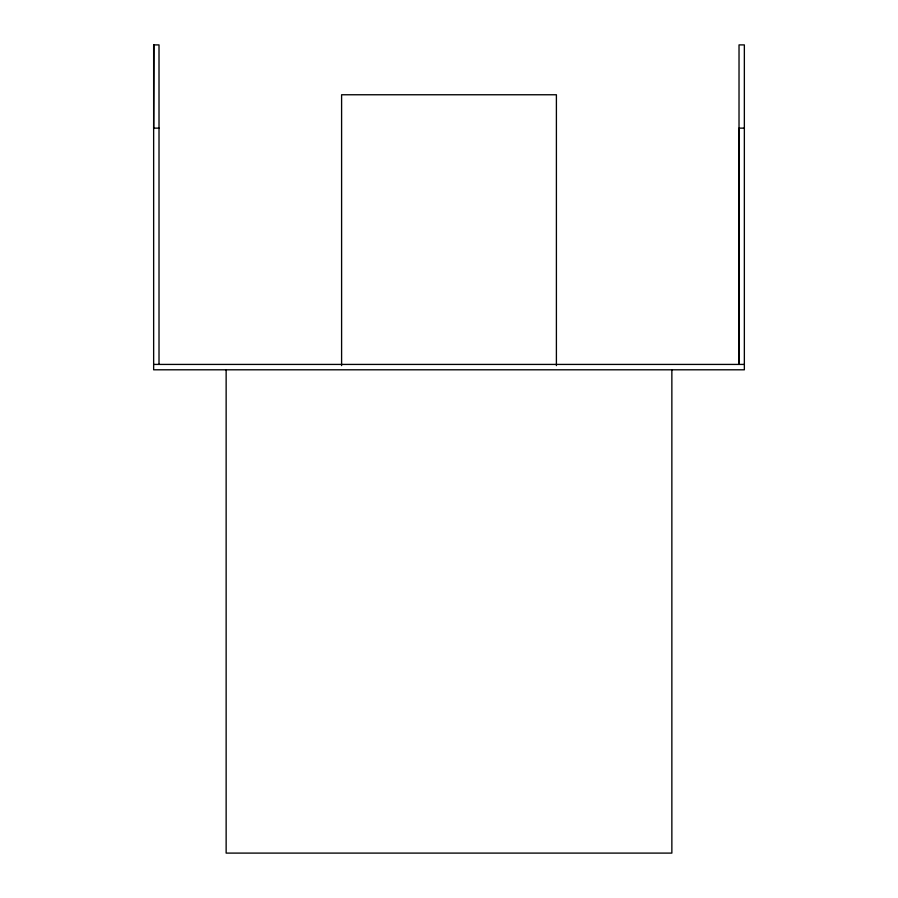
<?xml version="1.0" encoding="UTF-8"?>
<svg xmlns="http://www.w3.org/2000/svg" width="898" height="898" viewBox="0 0 898 898"><rect width="100%" height="100%" fill="white"/><g stroke="black" fill="none" stroke-linecap="round" stroke-linejoin="round"><path stroke-width="1.35" d="M153.962 44.9L153.648 128.133L159.013 128.133M744.352 128.133L739.032 128.133L738.987 364.42L739.032 44.9L744.352 44.9L744.352 369.796L153.648 369.796L153.648 44.9L159.013 44.9L159.013 364.42M153.648 364.42L744.352 364.42M671.861 369.796L671.861 853.1L226.139 853.1L226.139 369.796M556.401 365.598L556.401 94.761L341.599 94.761L341.599 365.598"/></g></svg>
